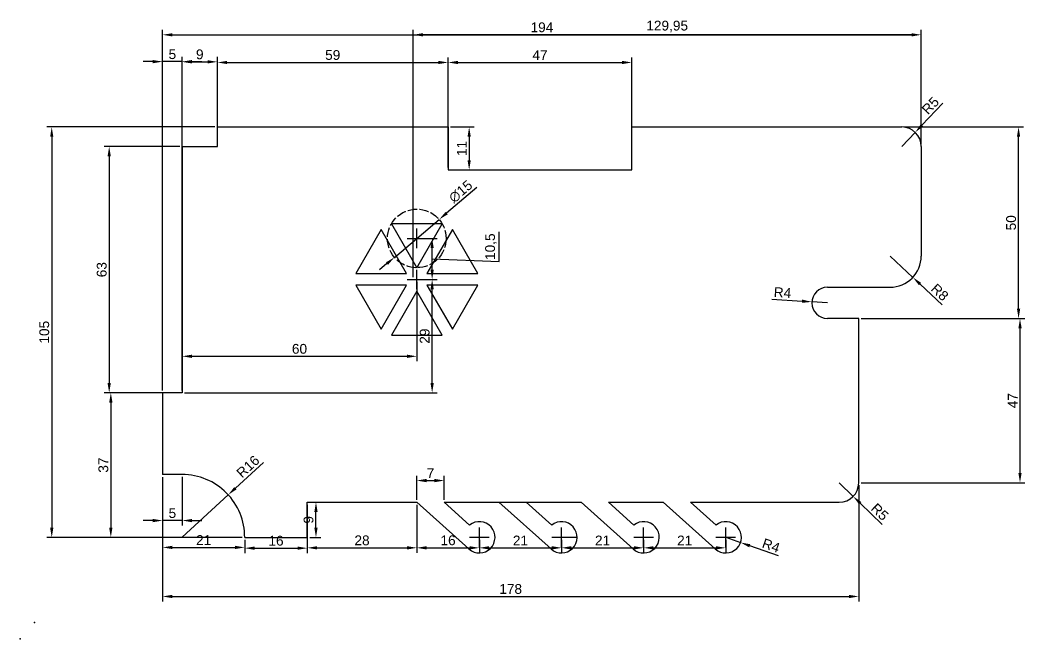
# Model space of a CAD drawing. Header units: millimetres. Extents: x 0 to 660, y 0 to 421.
# Drawn here: x 0 to 256.9, y 0 to 158.3 of the extents above; entities that cross this region are included whole.
import ezdxf

# ---------------------------------------------------------------- set-up
doc = ezdxf.new("R2010")
doc.units = ezdxf.units.MM
doc.linetypes.add('ACAD_ISO02W100', pattern=[15, 12, -3])
doc.styles.get("Standard").update_dxf_attribs({"font": 'arial.ttf'})
doc.dimstyles.new('ISO-25', dxfattribs={"dimtxt": 2.5, "dimasz": 2.5, "dimexe": 1.25, "dimexo": 0.625, "dimtad": 1, "dimtxsty": 'Standard', "dimcen": 2.5, "dimadec": 0, "dimazin": 0, "dimtfac": 1, "dimtmove": 0, "dimatfit": 3, "dimfxl": 1, "dimarcsym": 0})

# ---------------------------------------------------------------- blocks, each defined once
blk = doc.blocks.new('*D3')
at = {"color": 0, "lineweight": -2, "transparency": 16777216}
for p, q in [((74.06, 34.96), (76.91, 34.96)), ((75.66, 28.46), (75.66, 32.46)), ((74.06, 25.96), (76.91, 25.96))]:
    blk.add_line(p, q, dxfattribs=at)
at = {"color": 0, "transparency": 16777216}
for points in [[(75.24, 32.46), (76.08, 32.46), (75.66, 34.96)], [(75.24, 28.46), (76.08, 28.46), (75.66, 25.96)]]:
    blk.add_solid(points, dxfattribs=at)
at = {"layer": 'Defpoints', "color": 0, "transparency": 16777216}
for p in [(73.44, 34.96), (75.66, 34.96), (73.44, 25.96)]:
    blk.add_point(p, dxfattribs=at)
at = {"color": 0, "transparency": 16777216, "insert": (73.76, 30.46), "char_height": 2.5, "attachment_point": 5, "rotation": 90}
blk.add_mtext('9', dxfattribs=at)
blk = doc.blocks.new('*U4')
at = {"color": 2}
blk.add_lwpolyline([(0, -5.62), (6.5, 5.62), (-6.5, 5.62)], close=True, dxfattribs=at)
blk = doc.blocks.new('*U5')
at = {"color": 0, "linetype": 'ByBlock', "lineweight": -2, "transparency": 16777216}
for p, rotation in [((819.62, 609.17), 59.99999999999999), ((834.56, 609.17), 299.9999999999999), ((819.62, 600.55), 120), ((834.56, 600.55), 240), ((827.09, 596.24), 180)]:
    blk.add_blockref('*U4', p, dxfattribs=dict(at, rotation=rotation))
blk.add_blockref('*U4', (827.09, 613.49), dxfattribs=at)
blk = doc.blocks.new('*D6')
at = {"color": 0, "lineweight": -2, "transparency": 16777216}
for p, q in [((36.44, 41.4), (36.44, 29.03)), ((41.44, 41.42), (41.44, 29.03)), ((33.94, 30.28), (31.44, 30.28)), ((41.44, 30.28), (36.44, 30.28)), ((43.94, 30.28), (46.44, 30.28))]:
    blk.add_line(p, q, dxfattribs=at)
at = {"color": 0, "transparency": 16777216}
for points in [[(33.94, 30.69), (33.94, 29.86), (36.44, 30.28)], [(43.94, 30.69), (43.94, 29.86), (41.44, 30.28)]]:
    blk.add_solid(points, dxfattribs=at)
at = {"layer": 'Defpoints', "color": 0, "transparency": 16777216}
for p in [(36.44, 42.03), (41.44, 42.04), (36.44, 30.28)]:
    blk.add_point(p, dxfattribs=at)
at = {"color": 0, "transparency": 16777216, "insert": (38.94, 32.17), "char_height": 2.5, "attachment_point": 5}
blk.add_mtext('5', dxfattribs=at)
blk = doc.blocks.new('*D7')
at = {"color": 0, "lineweight": -2, "transparency": 16777216}
for p, q in [((36.44, 41.4), (36.44, 22.16)), ((38.94, 23.41), (54.94, 23.41)), ((57.44, 25.33), (57.44, 22.16))]:
    blk.add_line(p, q, dxfattribs=at)
at = {"color": 0, "transparency": 16777216}
for points in [[(38.94, 23.83), (38.94, 22.99), (36.44, 23.41)], [(54.94, 23.83), (54.94, 22.99), (57.44, 23.41)]]:
    blk.add_solid(points, dxfattribs=at)
at = {"layer": 'Defpoints', "color": 0, "transparency": 16777216}
for p in [(36.44, 42.03), (57.44, 25.96), (57.44, 23.41)]:
    blk.add_point(p, dxfattribs=at)
at = {"color": 0, "transparency": 16777216, "insert": (46.94, 25.29), "char_height": 2.5, "attachment_point": 5}
blk.add_mtext('21', dxfattribs=at)
blk = doc.blocks.new('*D8')
at = {"color": 0, "lineweight": -2, "transparency": 16777216}
for p, q in [((36.44, 63.58), (36.44, 155.79)), ((38.94, 154.54), (227.94, 154.54)), ((230.44, 126.58), (230.44, 155.79))]:
    blk.add_line(p, q, dxfattribs=at)
at = {"color": 0, "transparency": 16777216}
for points in [[(38.94, 154.95), (38.94, 154.12), (36.44, 154.54)], [(227.94, 154.95), (227.94, 154.12), (230.44, 154.54)]]:
    blk.add_solid(points, dxfattribs=at)
at = {"layer": 'Defpoints', "color": 0, "transparency": 16777216}
for p in [(230.44, 154.54), (230.44, 125.96), (36.44, 62.96)]:
    blk.add_point(p, dxfattribs=at)
at = {"color": 0, "transparency": 16777216, "insert": (133.44, 156.44), "char_height": 2.5, "attachment_point": 5}
blk.add_mtext('194', dxfattribs=at)
blk = doc.blocks.new('*D9')
at = {"color": 0, "lineweight": -2, "transparency": 16777216}
for p, q in [((41.44, 126.58), (41.44, 148.87)), ((43.94, 147.62), (47.94, 147.62)), ((50.44, 126.58), (50.44, 148.87))]:
    blk.add_line(p, q, dxfattribs=at)
at = {"color": 0, "transparency": 16777216}
for points in [[(43.94, 148.04), (43.94, 147.21), (41.44, 147.62)], [(47.94, 148.04), (47.94, 147.21), (50.44, 147.62)]]:
    blk.add_solid(points, dxfattribs=at)
at = {"layer": 'Defpoints', "color": 0, "transparency": 16777216}
for p in [(50.44, 147.62), (41.44, 125.96), (50.44, 125.96)]:
    blk.add_point(p, dxfattribs=at)
at = {"color": 0, "transparency": 16777216, "insert": (45.94, 149.53), "char_height": 2.5, "attachment_point": 5}
blk.add_mtext('9', dxfattribs=at)
blk = doc.blocks.new('*D10')
at = {"color": 0, "lineweight": -2, "transparency": 16777216}
for p, q in [((50.44, 131.58), (50.44, 148.71)), ((52.94, 147.46), (106.94, 147.46)), ((109.44, 131.58), (109.44, 148.71))]:
    blk.add_line(p, q, dxfattribs=at)
at = {"color": 0, "transparency": 16777216}
for points in [[(52.94, 147.88), (52.94, 147.05), (50.44, 147.46)], [(106.94, 147.88), (106.94, 147.05), (109.44, 147.46)]]:
    blk.add_solid(points, dxfattribs=at)
at = {"layer": 'Defpoints', "color": 0, "transparency": 16777216}
for p in [(109.44, 147.46), (50.44, 130.96), (109.44, 130.96)]:
    blk.add_point(p, dxfattribs=at)
at = {"color": 0, "transparency": 16777216, "insert": (79.94, 149.36), "char_height": 2.5, "attachment_point": 5}
blk.add_mtext('59', dxfattribs=at)
blk = doc.blocks.new('*D11')
at = {"color": 0, "lineweight": -2, "transparency": 16777216}
for p, q in [((109.44, 120.58), (109.44, 148.71)), ((111.94, 147.46), (153.94, 147.46)), ((156.44, 120.58), (156.44, 148.71))]:
    blk.add_line(p, q, dxfattribs=at)
at = {"color": 0, "transparency": 16777216}
for points in [[(111.94, 147.88), (111.94, 147.05), (109.44, 147.46)], [(153.94, 147.88), (153.94, 147.05), (156.44, 147.46)]]:
    blk.add_solid(points, dxfattribs=at)
at = {"layer": 'Defpoints', "color": 0, "transparency": 16777216}
for p in [(156.44, 147.46), (109.44, 119.96), (156.44, 119.96)]:
    blk.add_point(p, dxfattribs=at)
at = {"color": 0, "transparency": 16777216, "insert": (132.94, 149.34), "char_height": 2.5, "attachment_point": 5}
blk.add_mtext('47', dxfattribs=at)
blk = doc.blocks.new('*D12')
at = {"color": 0, "lineweight": -2, "transparency": 16777216}
for p, q in [((110.06, 130.96), (116.08, 130.96)), ((114.83, 128.46), (114.83, 122.46)), ((110.06, 119.96), (116.08, 119.96))]:
    blk.add_line(p, q, dxfattribs=at)
at = {"color": 0, "transparency": 16777216}
for points in [[(114.41, 128.46), (115.24, 128.46), (114.83, 130.96)], [(114.41, 122.46), (115.24, 122.46), (114.83, 119.96)]]:
    blk.add_solid(points, dxfattribs=at)
at = {"layer": 'Defpoints', "color": 0, "transparency": 16777216}
for p in [(109.44, 130.96), (109.44, 119.96), (114.83, 119.96)]:
    blk.add_point(p, dxfattribs=at)
at = {"color": 0, "transparency": 16777216, "insert": (112.95, 125.46), "char_height": 2.5, "attachment_point": 5, "rotation": 90}
blk.add_mtext('11', dxfattribs=at)
blk = doc.blocks.new('*D13')
at = {"color": 0, "lineweight": -2, "transparency": 16777216}
for p, q in [((235.98, 137.04), (230.61, 131.39)), ((225.44, 125.96), (228.88, 129.58))]:
    blk.add_line(p, q, dxfattribs=at)
at = {"color": 0, "transparency": 16777216}
blk.add_solid([(230.31, 131.68), (230.91, 131.1), (228.88, 129.58)], dxfattribs=at)
at = {"layer": 'Defpoints', "color": 0, "transparency": 16777216}
for p in [(228.88, 129.58), (225.44, 125.96)]:
    blk.add_point(p, dxfattribs=at)
at = {"color": 0, "transparency": 16777216, "insert": (232.78, 136.43), "char_height": 2.5, "attachment_point": 5, "rotation": 46.4332}
blk.add_mtext('R5', dxfattribs=at)
blk = doc.blocks.new('*D14')
at = {"color": 0, "lineweight": -2, "transparency": 16777216}
for p, q in [((215.06, 81.95), (256.93, 81.95)), ((255.68, 42.45), (255.68, 79.45)), ((215.06, 39.95), (256.93, 39.95))]:
    blk.add_line(p, q, dxfattribs=at)
at = {"color": 0, "transparency": 16777216}
for points in [[(255.27, 79.45), (256.1, 79.45), (255.68, 81.95)], [(255.27, 42.45), (256.1, 42.45), (255.68, 39.95)]]:
    blk.add_solid(points, dxfattribs=at)
at = {"layer": 'Defpoints', "color": 0, "transparency": 16777216}
for p in [(214.44, 81.95), (255.68, 81.95), (214.44, 39.95)]:
    blk.add_point(p, dxfattribs=at)
at = {"color": 0, "transparency": 16777216, "insert": (253.81, 60.95), "char_height": 2.5, "attachment_point": 5, "rotation": 90}
blk.add_mtext('47', dxfattribs=at)
blk = doc.blocks.new('*D15')
at = {"color": 0, "lineweight": -2, "transparency": 16777216}
for p, q in [((40.81, 125.96), (21.53, 125.96)), ((22.78, 123.46), (22.78, 65.46)), ((40.81, 62.96), (21.53, 62.96))]:
    blk.add_line(p, q, dxfattribs=at)
at = {"color": 0, "transparency": 16777216}
for points in [[(22.37, 123.46), (23.2, 123.46), (22.78, 125.96)], [(22.37, 65.46), (23.2, 65.46), (22.78, 62.96)]]:
    blk.add_solid(points, dxfattribs=at)
at = {"layer": 'Defpoints', "color": 0, "transparency": 16777216}
for p in [(41.44, 125.96), (22.78, 62.96), (41.44, 62.96)]:
    blk.add_point(p, dxfattribs=at)
at = {"color": 0, "transparency": 16777216, "insert": (20.88, 94.46), "char_height": 2.5, "attachment_point": 5, "rotation": 90}
blk.add_mtext('63', dxfattribs=at)
blk = doc.blocks.new('*D16')
at = {"color": 0, "lineweight": -2, "transparency": 16777216}
for p, q in [((49.81, 130.96), (6.84, 130.96)), ((8.09, 128.46), (8.09, 28.46)), ((56.81, 25.96), (6.84, 25.96))]:
    blk.add_line(p, q, dxfattribs=at)
at = {"color": 0, "transparency": 16777216}
for points in [[(7.68, 128.46), (8.51, 128.46), (8.09, 130.96)], [(7.68, 28.46), (8.51, 28.46), (8.09, 25.96)]]:
    blk.add_solid(points, dxfattribs=at)
at = {"layer": 'Defpoints', "color": 0, "transparency": 16777216}
for p in [(50.44, 130.96), (8.09, 25.96), (57.44, 25.96)]:
    blk.add_point(p, dxfattribs=at)
at = {"color": 0, "transparency": 16777216, "insert": (6.19, 78.46), "char_height": 2.5, "attachment_point": 5, "rotation": 90}
blk.add_mtext('105', dxfattribs=at)
blk = doc.blocks.new('*D17')
at = {"color": 0, "lineweight": -2, "transparency": 16777216}
for p, q in [((35.81, 62.96), (21.95, 62.96)), ((23.2, 60.46), (23.2, 28.46)), ((56.81, 25.96), (21.95, 25.96))]:
    blk.add_line(p, q, dxfattribs=at)
at = {"color": 0, "transparency": 16777216}
for points in [[(22.78, 60.46), (23.62, 60.46), (23.2, 62.96)], [(22.78, 28.46), (23.62, 28.46), (23.2, 25.96)]]:
    blk.add_solid(points, dxfattribs=at)
at = {"layer": 'Defpoints', "color": 0, "transparency": 16777216}
for p in [(36.44, 62.96), (23.2, 25.96), (57.44, 25.96)]:
    blk.add_point(p, dxfattribs=at)
at = {"color": 0, "transparency": 16777216, "insert": (21.3, 44.46), "char_height": 2.5, "attachment_point": 5, "rotation": 90}
blk.add_mtext('37', dxfattribs=at)
blk = doc.blocks.new('*D18')
at = {"color": 0, "lineweight": -2, "transparency": 16777216}
for p, q in [((62.22, 45.13), (55.06, 38.56)), ((41.44, 26.04), (53.22, 36.86))]:
    blk.add_line(p, q, dxfattribs=at)
at = {"color": 0, "transparency": 16777216}
blk.add_solid([(54.78, 38.86), (55.34, 38.25), (53.22, 36.86)], dxfattribs=at)
at = {"layer": 'Defpoints', "color": 0, "transparency": 16777216}
for p in [(53.22, 36.86), (41.44, 26.04)]:
    blk.add_point(p, dxfattribs=at)
at = {"color": 0, "transparency": 16777216, "insert": (58.28, 44.09), "char_height": 2.5, "attachment_point": 5, "rotation": 42.5699}
blk.add_mtext('R16', dxfattribs=at)
blk = doc.blocks.new('*D19')
at = {"color": 0, "lineweight": -2, "transparency": 16777216}
for p, q in [((57.44, 25.33), (57.44, 21.96)), ((59.94, 23.21), (70.94, 23.21)), ((73.44, 25.33), (73.44, 21.96))]:
    blk.add_line(p, q, dxfattribs=at)
at = {"color": 0, "transparency": 16777216}
for points in [[(59.94, 23.63), (59.94, 22.79), (57.44, 23.21)], [(70.94, 23.63), (70.94, 22.79), (73.44, 23.21)]]:
    blk.add_solid(points, dxfattribs=at)
at = {"layer": 'Defpoints', "color": 0, "transparency": 16777216}
for p in [(57.44, 25.96), (73.44, 25.96), (73.44, 23.21)]:
    blk.add_point(p, dxfattribs=at)
at = {"color": 0, "transparency": 16777216, "insert": (65.44, 25.11), "char_height": 2.5, "attachment_point": 5}
blk.add_mtext('16', dxfattribs=at)
blk = doc.blocks.new('*D20')
at = {"color": 0, "lineweight": -2, "transparency": 16777216}
for p, q in [((73.44, 34.33), (73.44, 22.05)), ((101.44, 34.33), (101.44, 22.05)), ((75.94, 23.3), (98.94, 23.3))]:
    blk.add_line(p, q, dxfattribs=at)
at = {"color": 0, "transparency": 16777216}
for points in [[(75.94, 23.72), (75.94, 22.88), (73.44, 23.3)], [(98.94, 23.72), (98.94, 22.88), (101.44, 23.3)]]:
    blk.add_solid(points, dxfattribs=at)
at = {"layer": 'Defpoints', "color": 0, "transparency": 16777216}
for p in [(73.44, 34.96), (101.44, 34.96), (101.44, 23.3)]:
    blk.add_point(p, dxfattribs=at)
at = {"color": 0, "transparency": 16777216, "insert": (87.44, 25.2), "char_height": 2.5, "attachment_point": 5}
blk.add_mtext('28', dxfattribs=at)
blk = doc.blocks.new('*D21')
at = {"color": 0, "lineweight": -2, "transparency": 16777216}
for p, q in [((101.44, 34.33), (101.44, 22.05)), ((103.94, 23.3), (114.94, 23.3)), ((117.44, 25.37), (117.44, 22.05))]:
    blk.add_line(p, q, dxfattribs=at)
at = {"color": 0, "transparency": 16777216}
for points in [[(103.94, 23.72), (103.94, 22.88), (101.44, 23.3)], [(114.94, 23.72), (114.94, 22.88), (117.44, 23.3)]]:
    blk.add_solid(points, dxfattribs=at)
at = {"layer": 'Defpoints', "color": 0, "transparency": 16777216}
for p in [(101.44, 34.96), (117.44, 25.99), (117.44, 23.3)]:
    blk.add_point(p, dxfattribs=at)
at = {"color": 0, "transparency": 16777216, "insert": (109.44, 25.2), "char_height": 2.5, "attachment_point": 5}
blk.add_mtext('16', dxfattribs=at)
blk = doc.blocks.new('*D22')
at = {"color": 0, "lineweight": -2, "transparency": 16777216}
for p, q in [((117.44, 25.37), (117.44, 22.05)), ((119.94, 23.3), (135.94, 23.3)), ((138.44, 25.37), (138.44, 22.05))]:
    blk.add_line(p, q, dxfattribs=at)
at = {"color": 0, "transparency": 16777216}
for points in [[(119.94, 23.72), (119.94, 22.88), (117.44, 23.3)], [(135.94, 23.72), (135.94, 22.88), (138.44, 23.3)]]:
    blk.add_solid(points, dxfattribs=at)
at = {"layer": 'Defpoints', "color": 0, "transparency": 16777216}
for p in [(117.44, 25.99), (138.44, 25.99), (138.44, 23.3)]:
    blk.add_point(p, dxfattribs=at)
at = {"color": 0, "transparency": 16777216, "insert": (127.94, 25.18), "char_height": 2.5, "attachment_point": 5}
blk.add_mtext('21', dxfattribs=at)
blk = doc.blocks.new('*D23')
at = {"color": 0, "lineweight": -2, "transparency": 16777216}
for p, q in [((138.44, 25.37), (138.44, 22.05)), ((140.94, 23.3), (156.94, 23.3)), ((159.44, 25.37), (159.44, 22.05))]:
    blk.add_line(p, q, dxfattribs=at)
at = {"color": 0, "transparency": 16777216}
for points in [[(140.94, 23.72), (140.94, 22.88), (138.44, 23.3)], [(156.94, 23.72), (156.94, 22.88), (159.44, 23.3)]]:
    blk.add_solid(points, dxfattribs=at)
at = {"layer": 'Defpoints', "color": 0, "transparency": 16777216}
for p in [(138.44, 25.99), (159.44, 25.99), (159.44, 23.3)]:
    blk.add_point(p, dxfattribs=at)
at = {"color": 0, "transparency": 16777216, "insert": (148.94, 25.18), "char_height": 2.5, "attachment_point": 5}
blk.add_mtext('21', dxfattribs=at)
blk = doc.blocks.new('*D24')
at = {"color": 0, "lineweight": -2, "transparency": 16777216}
for p, q in [((159.44, 25.37), (159.44, 22.05)), ((161.94, 23.3), (177.94, 23.3)), ((180.44, 25.37), (180.44, 22.05))]:
    blk.add_line(p, q, dxfattribs=at)
at = {"color": 0, "transparency": 16777216}
for points in [[(161.94, 23.72), (161.94, 22.88), (159.44, 23.3)], [(177.94, 23.72), (177.94, 22.88), (180.44, 23.3)]]:
    blk.add_solid(points, dxfattribs=at)
at = {"layer": 'Defpoints', "color": 0, "transparency": 16777216}
for p in [(159.44, 25.99), (180.44, 25.99), (180.44, 23.3)]:
    blk.add_point(p, dxfattribs=at)
at = {"color": 0, "transparency": 16777216, "insert": (169.94, 25.18), "char_height": 2.5, "attachment_point": 5}
blk.add_mtext('21', dxfattribs=at)
blk = doc.blocks.new('*D25')
at = {"color": 0, "lineweight": -2, "transparency": 16777216}
for p, q in [((180.44, 25.99), (184.21, 24.66)), ((193.9, 21.25), (186.57, 23.83))]:
    blk.add_line(p, q, dxfattribs=at)
at = {"color": 0, "transparency": 16777216}
blk.add_solid([(186.71, 24.22), (186.43, 23.44), (184.21, 24.66)], dxfattribs=at)
at = {"layer": 'Defpoints', "color": 0, "transparency": 16777216}
for p in [(180.44, 25.99), (184.21, 24.66)]:
    blk.add_point(p, dxfattribs=at)
at = {"color": 0, "transparency": 16777216, "insert": (192.03, 23.89), "char_height": 2.5, "attachment_point": 5, "rotation": 340.5658}
blk.add_mtext('R4', dxfattribs=at)
blk = doc.blocks.new('*D26')
at = {"color": 0, "lineweight": -2, "transparency": 16777216}
for p, q in [((209.44, 39.95), (213.02, 36.47)), ((220.41, 29.28), (214.82, 34.72))]:
    blk.add_line(p, q, dxfattribs=at)
at = {"color": 0, "transparency": 16777216}
blk.add_solid([(215.11, 35.02), (214.52, 34.42), (213.02, 36.47)], dxfattribs=at)
at = {"layer": 'Defpoints', "color": 0, "transparency": 16777216}
for p in [(209.44, 39.95), (213.02, 36.47)]:
    blk.add_point(p, dxfattribs=at)
at = {"color": 0, "transparency": 16777216, "insert": (219.83, 32.49), "char_height": 2.5, "attachment_point": 5, "rotation": 315.8045}
blk.add_mtext('R5', dxfattribs=at)
blk = doc.blocks.new('*D27')
at = {"color": 0, "lineweight": -2, "transparency": 16777216}
for p, q in [((192.2, 86.92), (199.95, 86.39)), ((206.44, 85.95), (202.45, 86.22))]:
    blk.add_line(p, q, dxfattribs=at)
at = {"color": 0, "transparency": 16777216}
blk.add_solid([(199.98, 86.81), (199.92, 85.98), (202.45, 86.22)], dxfattribs=at)
at = {"layer": 'Defpoints', "color": 0, "transparency": 16777216}
for p in [(202.45, 86.22), (206.44, 85.95)]:
    blk.add_point(p, dxfattribs=at)
at = {"color": 0, "transparency": 16777216, "insert": (194.96, 88.61), "char_height": 2.5, "attachment_point": 5, "rotation": 356.1088}
blk.add_mtext('R4', dxfattribs=at)
blk = doc.blocks.new('*D28')
at = {"color": 0, "lineweight": -2, "transparency": 16777216}
for p, q in [((222.44, 97.95), (228.29, 92.49)), ((235.81, 85.48), (230.12, 90.79))]:
    blk.add_line(p, q, dxfattribs=at)
at = {"color": 0, "transparency": 16777216}
blk.add_solid([(230.4, 91.09), (229.83, 90.48), (228.29, 92.49)], dxfattribs=at)
at = {"layer": 'Defpoints', "color": 0, "transparency": 16777216}
for p in [(222.44, 97.95), (228.29, 92.49)]:
    blk.add_point(p, dxfattribs=at)
at = {"color": 0, "transparency": 16777216, "insert": (235.17, 88.67), "char_height": 2.5, "attachment_point": 5, "rotation": 316.9882}
blk.add_mtext('R8', dxfattribs=at)
blk = doc.blocks.new('*D29')
at = {"color": 0, "lineweight": -2, "transparency": 16777216}
for p, q in [((36.44, 41.4), (36.44, 9.61)), ((214.44, 39.33), (214.44, 9.61)), ((38.94, 10.86), (211.94, 10.86))]:
    blk.add_line(p, q, dxfattribs=at)
at = {"color": 0, "transparency": 16777216}
for points in [[(38.94, 11.27), (38.94, 10.44), (36.44, 10.86)], [(211.94, 11.27), (211.94, 10.44), (214.44, 10.86)]]:
    blk.add_solid(points, dxfattribs=at)
at = {"layer": 'Defpoints', "color": 0, "transparency": 16777216}
for p in [(36.44, 42.03), (214.44, 39.95), (214.44, 10.86)]:
    blk.add_point(p, dxfattribs=at)
at = {"color": 0, "transparency": 16777216, "insert": (125.44, 12.76), "char_height": 2.5, "attachment_point": 5}
blk.add_mtext('178', dxfattribs=at)
blk = doc.blocks.new('*D30')
at = {"color": 0, "lineweight": -2, "transparency": 16777216}
for p, q in [((101.44, 35.58), (101.44, 41.76)), ((108.44, 35.58), (108.44, 41.76)), ((103.94, 40.51), (105.94, 40.51))]:
    blk.add_line(p, q, dxfattribs=at)
at = {"color": 0, "transparency": 16777216}
for points in [[(103.94, 40.93), (103.94, 40.09), (101.44, 40.51)], [(105.94, 40.93), (105.94, 40.09), (108.44, 40.51)]]:
    blk.add_solid(points, dxfattribs=at)
at = {"layer": 'Defpoints', "color": 0, "transparency": 16777216}
for p in [(108.44, 40.51), (101.44, 34.96), (108.44, 34.96)]:
    blk.add_point(p, dxfattribs=at)
at = {"color": 0, "transparency": 16777216, "insert": (104.94, 42.39), "char_height": 2.5, "attachment_point": 5}
blk.add_mtext('7', dxfattribs=at)
blk = doc.blocks.new('*D31')
at = {"color": 0, "lineweight": -2, "transparency": 16777216}
for p, q in [((33.94, 147.68), (31.44, 147.68)), ((36.44, 63.58), (36.44, 148.93)), ((41.44, 147.68), (36.44, 147.68)), ((41.44, 63.58), (41.44, 148.93)), ((43.94, 147.68), (46.44, 147.68))]:
    blk.add_line(p, q, dxfattribs=at)
at = {"color": 0, "transparency": 16777216}
for points in [[(33.94, 148.09), (33.94, 147.26), (36.44, 147.68)], [(43.94, 148.09), (43.94, 147.26), (41.44, 147.68)]]:
    blk.add_solid(points, dxfattribs=at)
at = {"layer": 'Defpoints', "color": 0, "transparency": 16777216}
for p in [(36.44, 147.68), (36.44, 62.96), (41.44, 62.96)]:
    blk.add_point(p, dxfattribs=at)
at = {"color": 0, "transparency": 16777216, "insert": (38.94, 149.57), "char_height": 2.5, "attachment_point": 5}
blk.add_mtext('5', dxfattribs=at)
blk = doc.blocks.new('*D32')
at = {"color": 0, "lineweight": -2, "transparency": 16777216}
for p, q in [((100.49, 92.58), (100.49, 155.79)), ((227.94, 154.54), (102.99, 154.54)), ((230.44, 126.58), (230.44, 155.79))]:
    blk.add_line(p, q, dxfattribs=at)
at = {"color": 0, "transparency": 16777216}
for points in [[(102.99, 154.95), (102.99, 154.12), (100.49, 154.54)], [(227.94, 154.95), (227.94, 154.12), (230.44, 154.54)]]:
    blk.add_solid(points, dxfattribs=at)
at = {"layer": 'Defpoints', "color": 0, "transparency": 16777216}
for p in [(100.49, 154.54), (230.44, 125.96), (100.49, 91.96)]:
    blk.add_point(p, dxfattribs=at)
at = {"color": 0, "transparency": 16777216, "insert": (165.46, 156.66), "char_height": 2.5, "attachment_point": 5}
blk.add_mtext('129,95', dxfattribs=at)
blk = doc.blocks.new('*D33')
at = {"color": 0, "lineweight": -2, "transparency": 16777216}
for p, q in [((101.44, 91.33), (101.44, 71.04)), ((41.44, 63.58), (41.44, 73.54)), ((43.94, 72.29), (98.94, 72.29))]:
    blk.add_line(p, q, dxfattribs=at)
at = {"color": 0, "transparency": 16777216}
for points in [[(43.94, 72.71), (43.94, 71.88), (41.44, 72.29)], [(98.94, 72.71), (98.94, 71.88), (101.44, 72.29)]]:
    blk.add_solid(points, dxfattribs=at)
at = {"layer": 'Defpoints', "color": 0, "transparency": 16777216}
for p in [(101.44, 91.96), (101.44, 72.29), (41.44, 62.96)]:
    blk.add_point(p, dxfattribs=at)
at = {"color": 0, "transparency": 16777216, "insert": (71.44, 74.19), "char_height": 2.5, "attachment_point": 5}
blk.add_mtext('60', dxfattribs=at)
blk = doc.blocks.new('*D34')
at = {"color": 0, "lineweight": -2, "transparency": 16777216}
for p, q in [((99.56, 91.96), (106.61, 91.96)), ((105.36, 65.46), (105.36, 89.46)), ((42.06, 62.96), (106.61, 62.96))]:
    blk.add_line(p, q, dxfattribs=at)
at = {"color": 0, "transparency": 16777216}
for points in [[(104.95, 89.46), (105.78, 89.46), (105.36, 91.96)], [(104.95, 65.46), (105.78, 65.46), (105.36, 62.96)]]:
    blk.add_solid(points, dxfattribs=at)
at = {"layer": 'Defpoints', "color": 0, "transparency": 16777216}
for p in [(98.94, 91.96), (105.36, 91.96), (41.44, 62.96)]:
    blk.add_point(p, dxfattribs=at)
at = {"color": 0, "transparency": 16777216, "insert": (103.46, 77.46), "char_height": 2.5, "attachment_point": 5, "rotation": 90}
blk.add_mtext('29', dxfattribs=at)
blk = doc.blocks.new('*D35')
at = {"color": 0, "lineweight": -2, "transparency": 16777216}
for p, q in [((116.79, 115.45), (109.07, 108.92)), ((95.71, 97.61), (107.16, 107.3)), ((93.8, 96), (91.9, 94.38))]:
    blk.add_line(p, q, dxfattribs=at)
at = {"color": 0, "transparency": 16777216}
for points in [[(108.8, 109.23), (109.34, 108.6), (107.16, 107.3)], [(93.53, 96.32), (94.07, 95.68), (95.71, 97.61)]]:
    blk.add_solid(points, dxfattribs=at)
at = {"layer": 'Defpoints', "color": 0, "transparency": 16777216}
for p in [(107.16, 107.3), (95.71, 97.61)]:
    blk.add_point(p, dxfattribs=at)
at = {"color": 0, "transparency": 16777216, "insert": (112.66, 114.44), "char_height": 2.5, "attachment_point": 5, "rotation": 40.2338}
blk.add_mtext('∅15', dxfattribs=at)
blk = doc.blocks.new('*D36')
at = {"color": 0, "lineweight": -2, "transparency": 16777216}
for p, q in [((122.54, 96.58), (122.54, 104.11)), ((103.86, 102.46), (106.61, 102.46)), ((105.36, 94.46), (105.36, 99.96)), ((105.36, 97.21), (122.54, 96.58)), ((99.56, 91.96), (106.61, 91.96))]:
    blk.add_line(p, q, dxfattribs=at)
at = {"color": 0, "transparency": 16777216}
for points in [[(104.95, 99.96), (105.78, 99.96), (105.36, 102.46)], [(104.95, 94.46), (105.78, 94.46), (105.36, 91.96)]]:
    blk.add_solid(points, dxfattribs=at)
at = {"layer": 'Defpoints', "color": 0, "transparency": 16777216}
for p in [(103.23, 102.46), (105.36, 102.46), (98.94, 91.96)]:
    blk.add_point(p, dxfattribs=at)
at = {"color": 0, "transparency": 16777216, "insert": (120.41, 100.34), "char_height": 2.5, "attachment_point": 5, "rotation": 90}
blk.add_mtext('10,5', dxfattribs=at)
blk = doc.blocks.new('*D37')
at = {"color": 0, "lineweight": -2, "transparency": 16777216}
for p, q in [((226.06, 130.96), (256.56, 130.96)), ((255.31, 84.45), (255.31, 128.46)), ((215.06, 81.95), (256.56, 81.95))]:
    blk.add_line(p, q, dxfattribs=at)
at = {"color": 0, "transparency": 16777216}
for points in [[(254.9, 128.46), (255.73, 128.46), (255.31, 130.96)], [(254.9, 84.45), (255.73, 84.45), (255.31, 81.95)]]:
    blk.add_solid(points, dxfattribs=at)
at = {"layer": 'Defpoints', "color": 0, "transparency": 16777216}
for p in [(225.44, 130.96), (255.31, 130.96), (214.44, 81.95)]:
    blk.add_point(p, dxfattribs=at)
at = {"color": 0, "transparency": 16777216, "insert": (253.41, 106.45), "char_height": 2.5, "attachment_point": 5, "rotation": 90}
blk.add_mtext('50', dxfattribs=at)

msp = doc.modelspace()

# ---------------------------------------------------------------- linework, layer by layer
at = {"color": 2}
for p, q in [((50.438, 125.956), (50.438, 130.956)), ((50.438, 130.956), (109.438, 130.956)), ((109.438, 130.956), (109.438, 119.956)), ((156.438, 119.956), (156.438, 130.956)), ((156.438, 130.956), (225.438, 130.956)), ((41.438, 125.956), (41.438, 62.956)), ((41.438, 125.956), (50.438, 125.956)), ((230.438, 125.956), (230.438, 97.951)), ((109.438, 119.956), (156.438, 119.956)), ((206.438, 89.951), (222.438, 89.951)), ((214.438, 81.951), (206.438, 81.951)), ((214.438, 39.951), (214.438, 81.951)), ((41.438, 62.956), (36.438, 62.956)), ((36.438, 62.956), (36.438, 42.03)), ((41.438, 42.041), (36.438, 42.03)), ((73.438, 25.956), (73.438, 34.956)), ((73.438, 34.956), (101.438, 34.956)), ((114.769, 23.015), (101.438, 34.956)), ((114.948, 29.125), (108.438, 34.956)), ((108.438, 34.956), (122.438, 34.956)), ((135.769, 23.015), (122.438, 34.956)), ((122.438, 34.956), (143.438, 34.956)), ((135.948, 29.125), (129.438, 34.956)), ((156.769, 23.015), (143.438, 34.956)), ((156.948, 29.125), (150.438, 34.956)), ((150.438, 34.956), (164.438, 34.956)), ((177.769, 23.015), (164.438, 34.956)), ((177.948, 29.125), (171.438, 34.956)), ((171.438, 34.956), (180.438, 34.951)), ((180.438, 34.951), (209.438, 34.951)), ((117.438, 23.495), (117.438, 28.495)), ((138.438, 23.495), (138.438, 28.495)), ((159.438, 23.495), (159.438, 28.495)), ((180.438, 23.495), (180.438, 28.495)), ((57.438, 25.956), (57.438, 26.126)), ((57.438, 25.956), (73.438, 25.956)), ((114.938, 25.995), (119.938, 25.995)), ((135.938, 25.995), (140.938, 25.995)), ((138.438, 25.995), (142.438, 25.995)), ((156.938, 25.995), (161.938, 25.995)), ((177.938, 25.995), (182.938, 25.995))]:
    msp.add_line(p, q, dxfattribs=at)
for p, q in [((101.438, 99.956), (101.438, 104.956)), ((98.938, 102.456), (103.938, 102.456)), ((101.438, 89.456), (101.438, 94.456)), ((98.938, 91.956), (103.938, 91.956))]:
    msp.add_line(p, q)
at = {"linetype": 'ACAD_ISO02W100', "ltscale": 0.2}
msp.add_circle((101.438, 102.456), 7.5, dxfattribs=at)
at = {"color": 2}
for centre, radius, start, end in [((225.438, 125.956), 5, 0, 90), ((222.438, 97.951), 8, 270, 0), ((206.438, 85.951), 4, 90, 270), ((41.438, 26.041), 16, 359.69608, 90.00061), ((209.438, 39.951), 5, 270, 0), ((117.438, 25.995), 4, 228.14858, 128.50014), ((138.438, 25.995), 4, 228.14858, 128.50014), ((159.438, 25.995), 4, 228.14858, 128.50014), ((180.438, 25.995), 4, 228.14858, 128.50014)]:
    msp.add_arc(centre, radius, start, end, dxfattribs=at)
for p in [(3.667, 4.17), (0, 0), (0, 0)]:
    msp.add_point(p)

# ---------------------------------------------------------------- block references
msp.add_blockref('*U5', (-725.652, -512.904))

# ---------------------------------------------------------------- dimensions: what is measured, and where the dimension line sits
for base, p1, p2, picture, middle in [((230.438, 154.537), (36.438, 62.956), (230.438, 125.956), '*D8', (133.438, 156.438)), ((36.438, 147.677), (41.438, 62.956), (36.438, 62.956), '*D31', (38.938, 149.573)), ((50.438, 147.624), (41.438, 125.956), (50.438, 125.956), '*D9', (45.938, 149.525)), ((109.438, 147.463), (50.438, 130.956), (109.438, 130.956), '*D10', (79.938, 149.364)), ((156.438, 147.463), (109.438, 119.956), (156.438, 119.956), '*D11', (132.938, 149.338)), ((101.438, 72.292), (41.438, 62.956), (101.438, 91.956), '*D33', (71.438, 74.194)), ((108.438, 40.512), (101.438, 34.956), (108.438, 34.956), '*D30', (104.938, 42.387)), ((36.438, 30.276), (41.438, 42.041), (36.438, 42.03), '*D6', (38.938, 32.173)), ((57.438, 23.41), (36.438, 42.03), (57.438, 25.956), '*D7', (46.938, 25.29)), ((214.438, 10.858), (36.438, 42.03), (214.438, 39.951), '*D29', (125.438, 12.759)), ((101.438, 23.3), (73.438, 34.956), (101.438, 34.956), '*D20', (87.438, 25.201)), ((73.438, 23.21), (57.438, 25.956), (73.438, 25.956), '*D19', (65.438, 25.112))]:
    dim = msp.add_linear_dim(base=base, p1=p1, p2=p2, dimstyle='ISO-25')
    dim.commit()
    dim.dimension.update_dxf_attribs({"geometry": picture, "text_midpoint": middle})
for base, p1, p2, picture, middle in [((100.489, 154.537), (230.438, 125.956), (100.489, 91.956), '*D32', (165.463, 156.664)), ((117.438, 23.3), (101.438, 34.956), (117.438, 25.995), '*D21', (109.438, 25.201)), ((138.438, 23.3), (117.438, 25.995), (138.438, 25.995), '*D22', (127.938, 25.18)), ((159.438, 23.3), (138.438, 25.995), (159.438, 25.995), '*D23', (148.938, 25.18)), ((180.438, 23.3), (159.438, 25.995), (180.438, 25.995), '*D24', (169.938, 25.18))]:
    dim = msp.add_linear_dim(base=base, p1=p1, p2=p2, dimstyle='ISO-25', override={"dimtmove": 1})
    dim.commit()
    dim.dimension.update_dxf_attribs({"geometry": picture, "text_midpoint": middle})
for center, mpoint, picture, middle in [((225.438, 125.956), (228.884, 129.579), '*D13', (232.782, 136.429)), ((222.438, 97.951), (228.288, 92.494), '*D28', (235.174, 88.67)), ((206.438, 85.951), (202.447, 86.222), '*D27', (194.956, 88.611)), ((41.438, 26.041), (53.221, 36.865), '*D18', (58.277, 44.09)), ((209.438, 39.951), (213.023, 36.465), '*D26', (219.83, 32.492)), ((180.438, 25.995), (184.21, 24.664), '*D25', (192.034, 23.891))]:
    dim = msp.add_radius_dim(center=center, mpoint=mpoint, dimstyle='ISO-25')
    dim.commit()
    dim.dimension.update_dxf_attribs({"geometry": picture, "text_midpoint": middle})
for base, p1, p2, angle, picture, middle in [((8.093, 25.956), (50.438, 130.956), (57.438, 25.956), 90, '*D16', (6.191, 78.456)), ((114.825, 119.956), (109.438, 130.956), (109.438, 119.956), 90, '*D12', (112.945, 125.456)), ((22.782, 62.956), (41.438, 125.956), (41.438, 62.956), 90, '*D15', (20.879, 94.456)), ((105.364, 91.956), (41.438, 62.956), (98.938, 91.956), 90, '*D34', (103.462, 77.456)), ((23.2, 25.956), (36.438, 62.956), (57.438, 25.956), 270, '*D17', (21.298, 44.456)), ((75.66, 34.956), (73.438, 25.956), (73.438, 34.956), 90, '*D3', (73.758, 30.456))]:
    dim = msp.add_linear_dim(base=base, p1=p1, p2=p2, angle=angle, dimstyle='ISO-25')
    dim.commit()
    dim.dimension.update_dxf_attribs({"geometry": picture, "text_midpoint": middle})
for base, p1, p2, angle, text, picture, middle in [((255.314, 130.956), (214.438, 81.951), (225.438, 130.956), 270, '50', '*D37', (253.413, 106.453)), ((255.683, 81.951), (214.438, 39.951), (214.438, 81.951), 90, '47', '*D14', (253.808, 60.951))]:
    dim = msp.add_linear_dim(base=base, p1=p1, p2=p2, angle=angle, text=text, dimstyle='ISO-25')
    dim.commit()
    dim.dimension.update_dxf_attribs({"geometry": picture, "text_midpoint": middle})
dim = msp.add_diameter_dim_2p(p1=(95.712, 97.612), p2=(107.164, 107.3), dimstyle='ISO-25')
dim.commit()
dim.dimension.update_dxf_attribs({"geometry": '*D35', "text_midpoint": (112.659, 114.441)})
dim = msp.add_linear_dim(base=(105.364, 102.456), p1=(98.938, 91.956), p2=(103.23, 102.456), angle=90, dimstyle='ISO-25', override={"dimtmove": 1})
dim.commit()
dim.dimension.update_dxf_attribs({"geometry": '*D36', "text_midpoint": (122.541, 97.206), "dimtype": 160})

doc.saveas('drawing.dxf')
